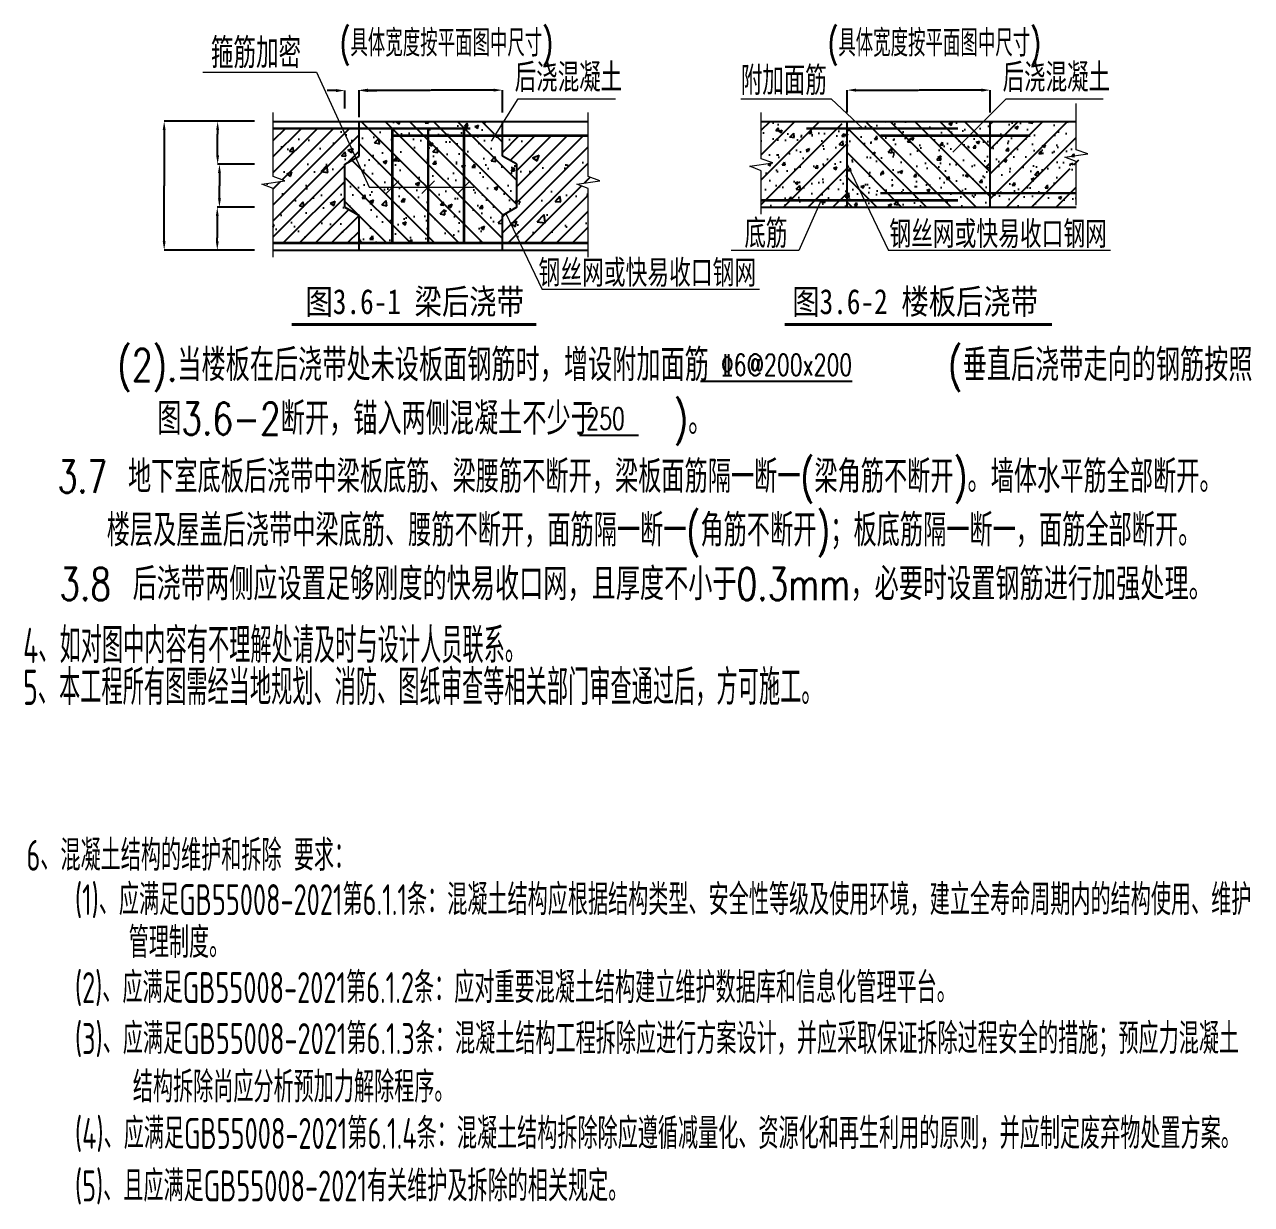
# Model space of a CAD drawing. Extents: x 3968514 to 5230306, y -516551 to -228246.
# Drawn here: x 4129761 to 4143645, y -326829 to -313475 of the extents above; entities that cross this region are included whole.
import ezdxf

# ---------------------------------------------------------------- set-up
doc = ezdxf.new("R2010")
doc.units = 0
doc.header["$LTSCALE"] = 1000
doc.header["$MEASUREMENT"] = 0
doc.linetypes.add('HIDDEN2', pattern=[4, 3, -1])
doc.layers.add('AXIS', color=3, linetype='Continuous', lineweight=15)
for name, color, linetype in [('edge', 7, 'Continuous'), ('edge-1', 2, 'HIDDEN2'), ('PUB_TEXT', 7, 'Continuous'), ('steel-1', 7, 'HIDDEN2'), ('supertext', 140, 'Continuous'), ('TEXT', 7, 'Continuous'), ('wall-h', 251, 'Continuous')]:
    doc.layers.add(name, color=color, linetype=linetype)
doc.styles.add('HZ', font='txt.shx', dxfattribs={"width": 0.8, "bigfont": 'hztxt.shx'})
doc.styles.add('sim1', font='TXT', dxfattribs={"width": 0.75, "bigfont": 'HZTXT'})
doc.styles.add('ST', font='simhei.ttf', dxfattribs={"width": 0.7})
doc.styles.add('TSSD_Norm', font='tssdeng.shx', dxfattribs={"width": 0.7, "bigfont": 'hztxt.shx'})
doc.dimstyles.new('sim', dxfattribs={"dimtxt": 0.18, "dimasz": 100, "dimexe": 0.18, "dimexo": 0.0625, "dimgap": 0.09, "dimtad": 0, "dimtih": 1, "dimtoh": 1, "dimdec": 4, "dimzin": 0, "dimdsep": 46, "dimtxsty": 'HZ', "dimcen": 0.09, "dimadec": 0, "dimazin": 0, "dimtfac": 1, "dimtdec": 4, "dimtofl": 0, "dimtmove": 0, "dimatfit": 3, "dimfxl": 1, "dimtolj": 1, "dimtzin": 0, "dimarcsym": 0})
pattern_1 = [(45, (4027799.01, -344096.21), (-90.9251, 90.9251), [])]
pattern_2 = [(45, (4042051.9, -350375.16), (-140.32534, 140.32534), [])]
pattern_3 = [(50, (4042051.9, -350375.16), (371.8277, -32.5307), [38.88, -427.68]), (355, (4042051.9, -350375.16), (-71.9287, 389.9364), [31.104, -342.144]), (100.4514, (4042082.88, -350377.87), (299.8993, 357.4055), [33.0429, -363.4721]), (46.1842, (4042051.9, -350271.5), (553.2578, -85.805), [58.32, -641.52]), (96.6356, (4042098, -350278.63), (484.5291, 504.9827), [49.5644, -545.208]), (351.1842, (4042051.9, -350271.5), (484.5288, 504.983), [46.656, -513.216]), (21, (4042103.74, -350297.4), (309.4366, -208.7176), [38.88, -427.68]), (326, (4042103.74, -350297.4), (126.1347, 375.9178), [31.104, -342.144]), (71.4514, (4042129.52, -350314.8), (435.5714, 167.1998), [33.0429, -363.4721]), (37.5, (4042051.9, -350375.16), (6.30367, 172.57217), [0, -337.9968, 0, -347.328, 0, -343.44]), (7.5, (4042051.9, -350375.16), (136.37525, 204.46303), [0, -198.0288, 0, -330.2208, 0, -130.896]), (327.5, (4041936.29, -350375.16), (276.73355, -11.69245), [0, -129.6, 0, -404.352, 0, -536.544]), (317.5, (4041884.45, -350375.16), (302.3237, 51.8944), [0, -168.48, 0, -268.5312, 0, -381.024])]

# ---------------------------------------------------------------- blocks, each defined once
blk = doc.blocks.new('*D270')
at = {"layer": 'Defpoints', "color": 0, "transparency": 16777216}
for p in [(4131341, -314570), (4132290, -314570), (4132290, -316028)]:
    blk.add_point(p, dxfattribs=at)
at = {"layer": 'TEXT', "color": 0, "lineweight": -2, "transparency": 16777216}
for p, q in [((4132290, -314570), (4131340, -314570)), ((4131341, -314670), (4131341, -315299)), ((4131341, -315928), (4131341, -315299)), ((4132290, -316028), (4131340, -316028))]:
    blk.add_line(p, q, dxfattribs=at)
at = {"layer": 'TEXT', "color": 0, "transparency": 16777216}
for points in [[(4131324, -314670), (4131357, -314670), (4131341, -314570)], [(4131324, -315928), (4131357, -315928), (4131341, -316028)]]:
    blk.add_solid(points, dxfattribs=at)
at = {"layer": 'TEXT', "color": 0, "transparency": 16777216, "insert": (4131341, -315299), "char_height": 0.18, "attachment_point": 5, "style": 'HZ'}
blk.add_mtext('\\A1;{\\f??|b0|i0|c0|p54;h}', dxfattribs=at)
blk = doc.blocks.new('*D269')
at = {"layer": 'Defpoints', "color": 0, "transparency": 16777216}
for p in [(4131942, -315542), (4132363, -315542), (4132363, -316028)]:
    blk.add_point(p, dxfattribs=at)
at = {"layer": 'TEXT', "color": 0, "lineweight": -2, "transparency": 16777216}
for p, q in [((4132363, -315542), (4131942, -315542)), ((4131942, -315642), (4131942, -315888)), ((4131942, -315928), (4131942, -315888)), ((4132363, -316028), (4131942, -316028))]:
    blk.add_line(p, q, dxfattribs=at)
at = {"layer": 'TEXT', "color": 0, "transparency": 16777216}
for points in [[(4131925, -315642), (4131958, -315642), (4131942, -315542)], [(4131925, -315928), (4131958, -315928), (4131942, -316028)]]:
    blk.add_solid(points, dxfattribs=at)
at = {"layer": 'TEXT', "color": 0, "transparency": 16777216, "insert": (4131942, -315888), "char_height": 0.18, "attachment_point": 5, "style": 'HZ'}
blk.add_mtext('\\A1;{\\f??|b0|i0|c0|p54;h/3}', dxfattribs=at)
blk = doc.blocks.new('*D268')
at = {"layer": 'Defpoints', "color": 0, "transparency": 16777216}
for p in [(4132363, -315056), (4131966, -315542), (4132363, -315542)]:
    blk.add_point(p, dxfattribs=at)
at = {"layer": 'TEXT', "color": 0, "lineweight": -2, "transparency": 16777216}
for p, q in [((4132363, -315056), (4131966, -315056)), ((4131966, -315156), (4131966, -315299)), ((4131966, -315442), (4131966, -315299)), ((4132363, -315542), (4131966, -315542))]:
    blk.add_line(p, q, dxfattribs=at)
at = {"layer": 'TEXT', "color": 0, "transparency": 16777216}
for points in [[(4131950, -315156), (4131983, -315156), (4131966, -315056)], [(4131950, -315442), (4131983, -315442), (4131966, -315542)]]:
    blk.add_solid(points, dxfattribs=at)
at = {"layer": 'TEXT', "color": 0, "transparency": 16777216, "insert": (4131966, -315299), "char_height": 0.18, "attachment_point": 5, "style": 'HZ'}
blk.add_mtext('\\A1;{\\f??|b0|i0|c0|p54;h/3}', dxfattribs=at)
blk = doc.blocks.new('*D267')
at = {"layer": 'Defpoints', "color": 0, "transparency": 16777216}
for p in [(4131946, -314570), (4132363, -314570), (4132363, -315056)]:
    blk.add_point(p, dxfattribs=at)
at = {"layer": 'TEXT', "color": 0, "lineweight": -2, "transparency": 16777216}
for p, q in [((4132363, -314570), (4131945, -314570)), ((4131946, -314670), (4131946, -314715)), ((4131946, -314956), (4131946, -314715)), ((4132363, -315056), (4131945, -315056))]:
    blk.add_line(p, q, dxfattribs=at)
at = {"layer": 'TEXT', "color": 0, "transparency": 16777216}
for points in [[(4131929, -314670), (4131962, -314670), (4131946, -314570)], [(4131929, -314956), (4131962, -314956), (4131946, -315056)]]:
    blk.add_solid(points, dxfattribs=at)
at = {"layer": 'TEXT', "color": 0, "transparency": 16777216, "insert": (4131946, -314715), "char_height": 0.18, "attachment_point": 5, "style": 'HZ'}
blk.add_mtext('\\A1;{\\f??|b0|i0|c0|p54;h/3}', dxfattribs=at)
blk = doc.blocks.new('*D266')
at = {"layer": 'AXIS', "color": 0, "lineweight": -2, "transparency": 16777216}
for p, q in [((4133286, -314222), (4133186, -314222)), ((4133386, -314426), (4133386, -314222)), ((4133548, -314523), (4133548, -314222)), ((4133648, -314222), (4133748, -314222))]:
    blk.add_line(p, q, dxfattribs=at)
at = {"layer": 'AXIS', "color": 0, "transparency": 16777216}
for points in [[(4133286, -314205), (4133286, -314239), (4133386, -314222)], [(4133648, -314205), (4133648, -314239), (4133548, -314222)]]:
    blk.add_solid(points, dxfattribs=at)
at = {"layer": 'Defpoints', "color": 0, "transparency": 16777216}
for p in [(4133386, -314222), (4133386, -314426), (4133548, -314523)]:
    blk.add_point(p, dxfattribs=at)
at = {"layer": 'AXIS', "color": 0, "transparency": 16777216, "insert": (4133186, -314222), "char_height": 0.18, "attachment_point": 5, "style": 'HZ'}
blk.add_mtext('\\A1;{\\f??|b0|i0|c0|p54;50}', dxfattribs=at)
blk = doc.blocks.new('*D265')
at = {"layer": 'AXIS', "color": 0, "lineweight": -2, "transparency": 16777216}
for p, q in [((4133548, -314471), (4133548, -314217)), ((4133648, -314217), (4134351, -314217)), ((4135068, -314217), (4134364, -314217)), ((4135168, -314471), (4135168, -314217))]:
    blk.add_line(p, q, dxfattribs=at)
at = {"layer": 'AXIS', "color": 0, "transparency": 16777216}
for points in [[(4133648, -314200), (4133648, -314234), (4133548, -314217)], [(4135068, -314200), (4135068, -314234), (4135168, -314217)]]:
    blk.add_solid(points, dxfattribs=at)
at = {"layer": 'Defpoints', "color": 0, "transparency": 16777216}
for p in [(4135168, -314217), (4133548, -314471), (4135168, -314471)]:
    blk.add_point(p, dxfattribs=at)
at = {"layer": 'AXIS', "color": 0, "transparency": 16777216, "insert": (4134358, -314217), "char_height": 2.5, "attachment_point": 5, "style": 'HZ'}
blk.add_mtext('\\A1;800~1000              ', dxfattribs=at)
blk = doc.blocks.new('*D264')
at = {"layer": 'AXIS', "color": 0, "lineweight": -2, "transparency": 16777216}
for p, q in [((4139069, -314471), (4139069, -314217)), ((4139169, -314217), (4139872, -314217)), ((4140589, -314217), (4139885, -314217)), ((4140689, -314471), (4140689, -314217))]:
    blk.add_line(p, q, dxfattribs=at)
at = {"layer": 'AXIS', "color": 0, "transparency": 16777216}
for points in [[(4139169, -314200), (4139169, -314234), (4139069, -314217)], [(4140589, -314200), (4140589, -314234), (4140689, -314217)]]:
    blk.add_solid(points, dxfattribs=at)
at = {"layer": 'Defpoints', "color": 0, "transparency": 16777216}
for p in [(4140689, -314217), (4139069, -314471), (4140689, -314471)]:
    blk.add_point(p, dxfattribs=at)
at = {"layer": 'AXIS', "color": 0, "transparency": 16777216, "insert": (4139879, -314217), "char_height": 2.5, "attachment_point": 5, "style": 'HZ'}
blk.add_mtext('\\A1;800~1000              ', dxfattribs=at)

msp = doc.modelspace()

# ---------------------------------------------------------------- hatches: boundary and pattern name
at = {"layer": 'wall-h'}
h = msp.add_hatch(dxfattribs=at)
h.set_pattern_fill('AR-CONC', color=256, scale=2.43, style=0)
h.set_pattern_definition([(50, (4027799, -344096.2), (442.7087, -38.732), [46.2915, -509.2065]), (355, (4027799, -344096.2), (-85.64, 464.2676), [37.0332, -407.3652]), (100.451, (4027835.9, -344099.44), (357.0703, 425.5336), [39.3417, -432.7587]), (46.1842, (4027799, -343972.77), (658.722, -102.1629), [69.4373, -763.8097]), (96.6356, (4027853.9, -343981.3), (576.8923, 601.244), [59.0125, -649.138]), (351.184, (4027799, -343972.8), (576.893, 601.243), [55.55, -611.048]), (21, (4027860.73, -344003.63), (368.4242, -248.5052), [46.2915, -509.2065]), (326, (4027860.73, -344003.63), (150.179, 447.5768), [37.0332, -407.3652]), (71.4514, (4027891.43, -344024.34), (518.602, 199.0725), [39.3417, -432.7587]), (37.5, (4027799.01, -344096.21), (7.5053, 205.46874), [0, -402.42744, 0, -413.5374, 0, -408.90825]), (7.5, (4027799, -344096.21), (162.3718, 243.4388), [0, -235.77804, 0, -393.16914, 0, -155.84805]), (327.5, (4027661.37, -344096.21), (329.48515, -13.92085), [0, -154.305, 0, -481.4316, 0, -638.8227]), (317.5, (4027599.65, -344096.2), (359.9539, 61.7864), [0, -200.5965, 0, -319.72, 0, -453.6567])])
h.paths.add_polyline_path([(4135167.76635, -314732.17233), (4135072.85069, -314732.17233), (4135149.54862, -314570.17233), (4133547.76635, -314570.17233), (4133547.76635, -314962.64159), (4133385.76635, -315056.17233), (4133385.76635, -315542.17233), (4133547.76635, -315635.70308), (4133547.76635, -315947.17233), (4135167.76635, -315947.17233), (4135167.76635, -315635.70308), (4135329.76635, -315542.17233), (4135329.76635, -315056.17233), (4135167.76635, -314962.64159)])
h = msp.add_hatch(dxfattribs=at)
h.set_pattern_fill('ANSI31', color=256, scale=60.75, angle=90, style=0)
h.set_pattern_definition([(135, (4027799, -344096.21), (-136.38764, -136.38764), [])])
h.paths.add_polyline_path([(4135167.76635, -314732.17233), (4135072.85069, -314732.17233), (4135149.54862, -314570.17233), (4133547.76635, -314570.17233), (4133547.76635, -314962.64159), (4133385.76635, -315056.17233), (4133385.76635, -315542.17233), (4133547.76635, -315635.70308), (4133547.76635, -315947.17233), (4135167.76635, -315947.17233), (4135167.76635, -315635.70308), (4135329.76635, -315542.17233), (4135329.76635, -315056.17233), (4135167.76635, -314962.64159)])
h = msp.add_hatch(dxfattribs=at)
h.set_pattern_fill('ANSI31', color=256, scale=1587.6, style=0)
h.set_pattern_definition(pattern_2)
h.paths.add_polyline_path([(4139068.80374, -314686.97596), (4138999.04007, -314570.17233), (4138096.80374, -314570.17233), (4138096.80374, -314993.58142), (4138228.55204, -315039.7744), (4137967.01304, -315077.38695), (4138096.80374, -315128.58174), (4138096.80374, -315542.17233), (4139068.80374, -315542.17233)])
h = msp.add_hatch(dxfattribs=at)
h.set_pattern_fill('AR-CONC', color=256, scale=51.84, style=0)
h.set_pattern_definition(pattern_3)
h.paths.add_polyline_path([(4140688.80374, -314570.17233), (4139068.80374, -314570.17233), (4139068.80374, -315542.17233), (4140688.80374, -315542.17233)])
h.paths.add_polyline_path([(4139068.80374, -314686.97596), (4138999.04007, -314570.17233), (4138096.80374, -314570.17233), (4138096.80374, -314993.58142), (4138228.55204, -315039.7744), (4137967.01304, -315077.38695), (4138096.80374, -315128.58174), (4138096.80374, -315542.17233), (4139068.80374, -315542.17233)])
h = msp.add_hatch(dxfattribs=at)
h.set_pattern_fill('ANSI31', color=256, scale=1587.6, angle=90, style=0)
h.set_pattern_definition([(135, (4042051.9, -350375.16), (-140.32534, -140.32534), [])])
h.paths.add_polyline_path([(4140688.80374, -314570.17233), (4139068.80374, -314570.17233), (4139068.80374, -315542.17233), (4140688.80374, -315542.17233)])
h = msp.add_hatch(dxfattribs=at)
h.set_pattern_fill('ANSI31', color=256, scale=1587.6, style=0)
h.set_pattern_definition(pattern_2)
h.paths.add_polyline_path([(4141792.55204, -315039.7744), (4141660.80374, -314993.58142), (4141660.80374, -314570.17233), (4140688.80374, -314570.17233), (4140688.80374, -315542.17233), (4141660.80374, -315542.17233), (4141660.80374, -315128.58174), (4141531.01304, -315077.38695)])
h = msp.add_hatch(dxfattribs=at)
h.set_pattern_fill('AR-CONC', color=256, scale=51.84, style=0)
h.set_pattern_definition(pattern_3)
h.paths.add_polyline_path([(4141660.80374, -315542.17233), (4141660.80374, -315128.58174), (4141531.01304, -315077.38695), (4141792.55204, -315039.7744), (4141660.80374, -314993.58142), (4141660.80374, -314570.17233), (4140688.80374, -314570.17233), (4140688.80374, -315542.17233)])
h = msp.add_hatch(dxfattribs=at)
h.set_pattern_fill('AR-CONC', color=256, scale=3.24, style=0)
h.set_pattern_definition([(50, (4027799, -344096.2), (590.2783, -51.6426), [61.722, -678.942]), (355, (4027799, -344096.2), (-114.1868, 619.0235), [49.3776, -543.1536]), (100.451, (4027848.2, -344100.5), (476.0937, 567.378), [52.4556, -577.0116]), (46.1842, (4027799, -343931.6), (878.296, -136.217), [92.583, -1018.413]), (96.6356, (4027872.2, -343943), (769.19, 801.659), [78.6834, -865.5174]), (351.184, (4027799, -343931.6), (769.191, 801.6574), [74.0664, -814.7304]), (21, (4027881.3, -343972.77), (491.2322, -331.3403), [61.722, -678.942]), (326, (4027881.3, -343972.77), (200.2386, 596.769), [49.3776, -543.1536]), (71.4514, (4027922.24, -344000.4), (691.4694, 265.43), [52.4556, -577.0116]), (37.5, (4027799, -344096.21), (10.00707, 273.95833), [0, -536.5699, 0, -551.3832, 0, -545.211]), (7.5, (4027799, -344096.2), (216.4957, 324.5851), [0, -314.3707, 0, -524.2255, 0, -207.7974]), (327.5, (4027615.5, -344096.21), (439.31353, -18.56113), [0, -205.74, 0, -641.9088, 0, -851.7636]), (317.5, (4027533.2, -344096.2), (479.9385, 82.3818), [0, -267.462, 0, -426.2933, 0, -604.8756])])
h.paths.add_polyline_path([(4132575.76635, -315947.17233), (4133547.76635, -315947.17233), (4133547.76635, -315635.70308), (4133385.76635, -315542.17233), (4133385.76635, -315056.17233), (4133547.76635, -314962.64159), (4133547.76635, -314651.17233), (4132575.76635, -314651.17233), (4132575.76635, -315196.08142), (4132707.51465, -315242.2744), (4132445.97565, -315279.88695), (4132575.76635, -315331.08174)])
h = msp.add_hatch(dxfattribs=at)
h.set_pattern_fill('ANSI31', color=256, scale=40.5, style=0)
h.set_pattern_definition(pattern_1)
h.paths.add_polyline_path([(4133385.76635, -315056.17233), (4133547.76635, -314962.64159), (4133547.76635, -314651.17233), (4132575.76635, -314651.17233), (4132575.76635, -315196.08142), (4132707.51465, -315242.2744), (4132445.97565, -315279.88695), (4132575.76635, -315331.08174), (4132575.76635, -315947.17233), (4133547.76635, -315947.17233), (4133547.76635, -315635.70308), (4133385.76635, -315542.17233)])
h = msp.add_hatch(dxfattribs=at)
h.set_pattern_fill('AR-CONC', color=256, scale=4.05, style=0)
h.set_pattern_definition([(50, (4027799, -344096.2), (737.848, -64.5533), [77.1525, -848.6775]), (355, (4027799, -344096.2), (-142.7334, 773.7794), [61.722, -678.942]), (100.451, (4027860.5, -344101.6), (595.117, 709.2226), [65.5695, -721.2645]), (46.1842, (4027799, -343890.5), (1097.87, -170.2714), [115.729, -1273.016]), (96.6356, (4027890.5, -343904.7), (961.487, 1002.074), [98.354, -1081.897]), (351.184, (4027799, -343890.5), (961.489, 1002.072), [92.583, -1018.413]), (21, (4027901.9, -343941.9), (614.0403, -414.1753), [77.1525, -848.6775]), (326, (4027901.9, -343941.9), (250.298, 745.9613), [61.722, -678.942]), (71.4514, (4027953.05, -343976.4), (864.337, 331.7876), [65.5695, -721.2645]), (37.5, (4027799, -344096.21), (12.50884, 342.4479), [0, -670.7124, 0, -689.229, 0, -681.5138]), (7.5, (4027799, -344096.2), (270.6196, 405.7313), [0, -392.9634, 0, -655.2819, 0, -259.7467]), (327.5, (4027569.6, -344096.2), (549.1419, -23.2014), [0, -257.175, 0, -802.386, 0, -1064.7045]), (317.5, (4027466.74, -344096.2), (599.9232, 102.9773), [0, -334.3275, 0, -532.8666, 0, -756.0945])])
h.paths.add_polyline_path([(4136009.97565, -315279.88695), (4136271.51465, -315242.2744), (4136139.76635, -315196.08142), (4136139.76635, -314732.17233), (4135167.76635, -314732.17233), (4135167.76635, -314962.64159), (4135329.76635, -315056.17233), (4135329.76635, -315542.17233), (4135167.76635, -315635.70308), (4135167.76635, -315947.17233), (4136139.76635, -315947.17233), (4136139.76635, -315331.08174)])
h = msp.add_hatch(dxfattribs=at)
h.set_pattern_fill('ANSI31', color=256, scale=40.5, style=0)
h.set_pattern_definition(pattern_1)
h.paths.add_polyline_path([(4136009.97565, -315279.88695), (4136271.51465, -315242.2744), (4136139.76635, -315196.08142), (4136139.76635, -314732.17233), (4135167.76635, -314732.17233), (4135167.76635, -314962.64159), (4135329.76635, -315056.17233), (4135329.76635, -315542.17233), (4135167.76635, -315635.70308), (4135167.76635, -315947.17233), (4136139.76635, -315947.17233), (4136139.76635, -315331.08174)])

# ---------------------------------------------------------------- linework, layer by layer
at = {"layer": 'AXIS'}
for p, q in [((4135043.81163, -314793.50812, -24.69417), (4135347.2209, -314316.27245, -24.69417)), ((4135347.2209, -314316.27245, -24.69417), (4136446.35499, -314316.27245, -24.69417)), ((4137867.19855, -314316.27245, -24.69417), (4138889.82438, -314316.27245, -24.69417)), ((4138889.82438, -314316.27245, -24.69417), (4139247.22367, -314651.17233, -24.69417)), ((4140266.0406, -314918.49014, -24.69417), (4140868.25829, -314316.27245, -24.69417)), ((4140868.25829, -314316.27245, -24.69417), (4141967.39238, -314316.27245, -24.69417)), ((4139071.16924, -315056.17233, -24.69417), (4139538.44119, -316033.2482, -24.69417)), ((4133852.12459, -315387.41532, -24.69417), (4133994.44807, -315245.09184, -24.69417)), ((4134257.12459, -315387.41532, -24.69417), (4134399.44807, -315245.09184, -24.69417)), ((4134662.12459, -315387.41532, -24.69417), (4134804.44807, -315245.09184, -24.69417)), ((4138774.74424, -315461.17233, -24.69417), (4138524.32942, -316033.28928, -24.69417)), ((4135206.41639, -315613.38847, -24.69417), (4135617.06477, -316472.06321, -24.69417)), ((4138524.32942, -316033.28928, -24.69417), (4137758.86193, -316033.28928, -24.69417)), ((4142049.63193, -316033.2482, -24.69417), (4139538.44119, -316033.2482, -24.69417)), ((4138079.44684, -316472.06321, -24.69417), (4135617.06477, -316472.06321, -24.69417))]:
    msp.add_line(p, q, dxfattribs=at)
at = {"layer": 'AXIS', "elevation": -24.69417}
for points in [[(4131778.2878, -314012.66896), (4133066.15694, -314012.66896), (4133659.76926, -315316.25358), (4134846.20518, -315316.25358)], [(4132575.76635, -316106.63148), (4132575.76635, -315331.08174), (4132445.97565, -315279.88695), (4132707.51465, -315242.2744), (4132575.76635, -315196.08142), (4132575.76635, -314470.73995)], [(4136139.76635, -316106.63148), (4136139.76635, -315331.08174), (4136009.97565, -315279.88695), (4136271.51465, -315242.2744), (4136139.76635, -315196.08142), (4136139.76635, -314470.73995)], [(4138096.80374, -315620.63148), (4138096.80374, -315128.58174), (4137967.01304, -315077.38695), (4138228.55204, -315039.7744), (4138096.80374, -314993.58142), (4138096.80374, -314470.73995)], [(4141660.80374, -315518.57148), (4141660.80374, -315026.52174), (4141531.01304, -314975.32695), (4141792.55204, -314937.7144), (4141660.80374, -314891.52142), (4141660.80374, -314368.67995)]]:
    msp.add_lwpolyline(points, dxfattribs=at)
at = {"layer": 'AXIS', "const_width": 32.4, "elevation": -24.69417}
for points in [[(4132783.51345, -316869.68344), (4135553.37028, -316869.68344)], [(4138360.65953, -316869.68344), (4141386.8683, -316869.68344)]]:
    msp.add_lwpolyline(points, dxfattribs=at)
at = {"layer": 'edge'}
for p, q in [((4132575.76635, -314570.17233, -24.69417), (4136139.76635, -314570.17233, -24.69417)), ((4138096.80374, -314570.17233, -24.69417), (4141660.80374, -314570.17233, -24.69417)), ((4138096.80374, -315542.17233, -24.69417), (4141660.80374, -315542.17233, -24.69417)), ((4132575.76635, -316028.17233, -24.69417), (4136139.76635, -316028.17233, -24.69417))]:
    msp.add_line(p, q, dxfattribs=at)
at = {"layer": 'edge-1'}
for p, q in [((4133547.76635, -314962.64159, -24.69417), (4133547.76635, -314570.17233, -24.69417)), ((4135167.76635, -314962.64159, -24.69417), (4135167.76635, -314570.17233, -24.69417)), ((4139068.80374, -315542.17233, -24.69417), (4139068.80374, -314570.17233, -24.69417)), ((4140688.80374, -315542.17233, -24.69417), (4140688.80374, -314570.17233, -24.69417)), ((4133385.76635, -315056.17233, -24.69417), (4133547.76635, -314962.64159, -24.69417)), ((4135329.76635, -315056.17233, -24.69417), (4135167.76635, -314962.64159, -24.69417)), ((4133385.76635, -315542.17233, -24.69417), (4133385.76635, -315056.17233, -24.69417)), ((4135329.76635, -315542.17233, -24.69417), (4135329.76635, -315056.17233, -24.69417)), ((4133385.76635, -315542.17233, -24.69417), (4133547.76635, -315635.70308, -24.69417)), ((4135329.76635, -315542.17233, -24.69417), (4135167.76635, -315635.70308, -24.69417)), ((4133547.76635, -316028.17233, -24.69417), (4133547.76635, -315635.70308, -24.69417)), ((4135167.76635, -316028.17233, -24.69417), (4135167.76635, -315635.70308, -24.69417))]:
    msp.add_line(p, q, dxfattribs=at)
at = {"layer": 'steel-1', "const_width": 28.35, "elevation": -24.69417}
for points in [[(4132575.76635, -314651.17233), (4134804.22564, -314651.17233)], [(4133923.28633, -315947.17233), (4133923.28633, -314651.17233)], [(4133924.47236, -314732.17233), (4136139.76635, -314732.17233)], [(4134328.28633, -315947.17233), (4134328.28633, -314651.17233)], [(4134733.28633, -315947.17233), (4134733.28633, -314651.17233)], [(4138608.50665, -314651.17233), (4140325.26303, -314651.17233)], [(4139445.50975, -314732.17233), (4141141.16093, -314732.17233)], [(4139445.50975, -315382.43487), (4141660.80374, -315382.43487)], [(4138096.80374, -315463.43487), (4140325.26303, -315463.43487)], [(4132575.76635, -315947.17233), (4136139.76635, -315947.17233)]]:
    msp.add_lwpolyline(points, dxfattribs=at)
at = {"layer": 'supertext'}
for p, q in [((4137409.63641, -317512.56863, -24.69417), (4139125.42981, -317512.56863, -24.69417)), ((4138986.35437, -317512.56863, -24.69417), (4139030.48062, -317512.56863, -24.69417)), ((4136041.96661, -318121.17787, -24.69417), (4136707.20878, -318121.17787, -24.69417))]:
    msp.add_line(p, q, dxfattribs=at)

# ---------------------------------------------------------------- texts
at = {"layer": 'AXIS'}
for s, height, style, width, p in [('(具体宽度按平面图中尺寸)', 303.75, 'HZ', 0.65, (4133329.57071, -313836.13901, -24.69417)), ('(具体宽度按平面图中尺寸)', 303.75, 'HZ', 0.65, (4138850.6081, -313836.13901, -24.69417)), ('箍筋加密', 340.2, 'HZ', 0.75, (4131869.70606, -313968.27379, -24.69417)), ('后浇混凝土', 324, 'HZ', 0.75, (4135308.14364, -314236.74168, -24.69417)), ('附加面筋', 324, 'HZ', 0.75, (4137866.63513, -314271.97486, -24.69417)), ('后浇混凝土', 324, 'HZ', 0.75, (4140829.18103, -314236.74168, -24.69417)), ('底筋', 324, 'HZ', 0.75, (4137907.64954, -316003.19477, -24.69417)), ('钢丝网或快易收口钢网', 307.8, 'HZ', 0.8, (4139547.16767, -316003.2296, -24.69417)), ('钢丝网或快易收口钢网', 307.8, 'HZ', 0.8, (4135576.98258, -316442.04461, -24.69417)), ('图3.6-1 梁后浇带', 283.5, 'ST', 0.8, (4132939.58036, -316751.98568, -24.69417)), ('图3.6-2 楼板后浇带', 283.5, 'ST', 0.8, (4138447.91321, -316751.98568, -24.69417))]:
    msp.add_text(s, height=height, dxfattribs=dict(at, style=style, width=width)).set_placement(p)
at = {"layer": 'PUB_TEXT', "style": 'TSSD_Norm'}
for s, height, width, p in [('4、如对图中内容有不理解处请及时与设计人员联系。', 400, 0.6, (4129744.26142, -320702.41742)), ('5、本工程所有图需经当地规划、消防、图纸审查等相关部门审查通过后，方可施工。', 400, 0.6, (4129744.26142, -321175.61606)), ('6、混凝土结构的维护和拆除 要求：', 350, 0.65, (4129782.30407, -323052.52358)), ('(1)、应满足GB55008-2021第6.1.1条：混凝土结构应根据结构类型、安全性等级及使用环境，建立全寿命周期内的结构使用、维护', 350, 0.65, (4130330.77681, -323554.24798)), ('管理制度。', 350, 0.65, (4130939.13832, -324039.2432)), ('(2)、应满足GB55008-2021第6.1.2条：应对重要混凝土结构建立维护数据库和信息化管理平台。', 350, 0.65, (4130330.77681, -324549.55)), ('(3)、应满足GB55008-2021第6.1.3条：混凝土结构工程拆除应进行方案设计，并应采取保证拆除过程安全的措施；预应力混凝土', 350, 0.65, (4130330.77681, -325126.86982)), ('结构拆除尚应分析预加力解除程序。', 350, 0.65, (4130986.06886, -325674.9131)), ('(4)、应满足GB55008-2021第6.1.4条：混凝土结构拆除除应遵循减量化、资源化和再生利用的原则，并应制定废弃物处置方案。', 350, 0.65, (4130330.77681, -326200.4494)), ('(5)、且应满足GB55008-2021有关维护及拆除的相关规定。', 350, 0.65, (4130330.77681, -326794.82764))]:
    msp.add_text(s, height=height, rotation=360, dxfattribs=dict(at, width=width)).set_placement(p)
at = {"layer": 'supertext', "color": 0, "style": 'HZ', "width": 0.75}
for s, p in [('(2).当楼板在后浇带处未设板面钢筋时，增设附加面筋          (垂直后浇带走向的钢筋按照', (4130810.54669, -317510.39344, -24.69417)), ('图3.6-2断开，锚入两侧混凝土不少于   )。', (4131261.95144, -318117.89344, -24.69417)), ('3.8 后浇带两侧应设置足够刚度的快易收口网，且厚度不小于0.3mm，必要时设置钢筋进行加强处理。', (4130154.12532, -319989.91329, -24.69417))]:
    msp.add_text(s, height=364.5, dxfattribs=at).set_placement(p)
at = {"layer": 'TEXT', "style": 'sim1', "width": 0.7}
for s, p in [('%%1326@200x200', (4137639.92806, -317447.82142, -24.69417)), ('250', (4136117.42012, -318056.43067, -24.69417))]:
    msp.add_text(s, height=243, dxfattribs=at).set_placement(p)
at = {"layer": 'TEXT', "color": 0, "style": 'HZ', "width": 0.72}
for s, p in [('3.7 地下室底板后浇带中梁板底筋、梁腰筋不断开，梁板面筋隔一断一(梁角筋不断开)。墙体水平筋全部断开。', (4130134.7977, -318773.99344, -24.69417)), ('楼层及屋盖后浇带中梁底筋、腰筋不断开，面筋隔一断一(角筋不断开)；板底筋隔一断一，面筋全部断开。', (4130690.60046, -319381.49344, -24.69417))]:
    msp.add_text(s, height=364.5, dxfattribs=at).set_placement(p)

# ---------------------------------------------------------------- dimensions: what is measured, and where the dimension line sits
at = {"layer": 'AXIS'}
dim = msp.add_linear_dim(base=(4133385.76635, -314222.0653, -24.69417), p1=(4133547.76635, -314522.89129, -24.69417), p2=(4133385.76635, -314425.63315, -24.69417), text='{\\f??|b0|i0|c0|p54;50}', dimstyle='sim', dxfattribs=at)
dim.commit()
dim.dimension.update_dxf_attribs({"geometry": '*D266', "text_midpoint": (4133185.53063, -314222.0653, -24.69417), "dimtype": 128})
for base, p1, p2, picture, middle in [((4135167.76635, -314216.88925, -24.69417), (4133547.76635, -314470.78914, -24.69417), (4135167.76635, -314470.78914, -24.69417), '*D265', (4134357.76635, -314216.88925, -24.69417)), ((4140688.80374, -314216.88925, -24.69417), (4139068.80374, -314470.78914, -24.69417), (4140688.80374, -314470.78914, -24.69417), '*D264', (4139878.80374, -314216.88925, -24.69417))]:
    dim = msp.add_linear_dim(base=base, p1=p1, p2=p2, text='800~1000              ', dimstyle='sim', override={"dimtxt": 2.5}, dxfattribs=at)
    dim.commit()
    dim.dimension.update_dxf_attribs({"geometry": picture, "text_midpoint": middle})
at = {"layer": 'TEXT'}
for base, p1, p2, text, picture, middle in [((4131340.5035, -314570.17233, -24.69417), (4132289.57066, -316028.17233, -24.69417), (4132289.57066, -314570.17233, -24.69417), '{\\f??|b0|i0|c0|p54;h}', '*D270', (4131340.5035, -315299.17233, -24.69417)), ((4131966.47744, -315542.17233, -24.69417), (4132362.76487, -315056.17233, -24.69417), (4132362.76487, -315542.17233, -24.69417), '{\\f??|b0|i0|c0|p54;h/3}', '*D268', (4131966.47744, -315299.17233, -24.69417))]:
    dim = msp.add_linear_dim(base=base, p1=p1, p2=p2, angle=90, text=text, dimstyle='sim', dxfattribs=at)
    dim.commit()
    dim.dimension.update_dxf_attribs({"geometry": picture, "text_midpoint": middle})
for base, p1, p2, picture, middle in [((4131945.53305, -314570.17233, -24.69417), (4132362.76487, -315056.17233, -24.69417), (4132362.76487, -314570.17233, -24.69417), '*D267', (4131945.53305, -314715.18604, -24.69417)), ((4131941.74634, -315542.17233, -24.69417), (4132362.76487, -316028.17233, -24.69417), (4132362.76487, -315542.17233, -24.69417), '*D269', (4131941.74634, -315888.22522, -24.69417))]:
    dim = msp.add_linear_dim(base=base, p1=p1, p2=p2, angle=90, text='{\\f??|b0|i0|c0|p54;h/3}', dimstyle='sim', dxfattribs=at)
    dim.commit()
    dim.dimension.update_dxf_attribs({"geometry": picture, "text_midpoint": middle, "dimtype": 128})

doc.saveas('drawing.dxf')
